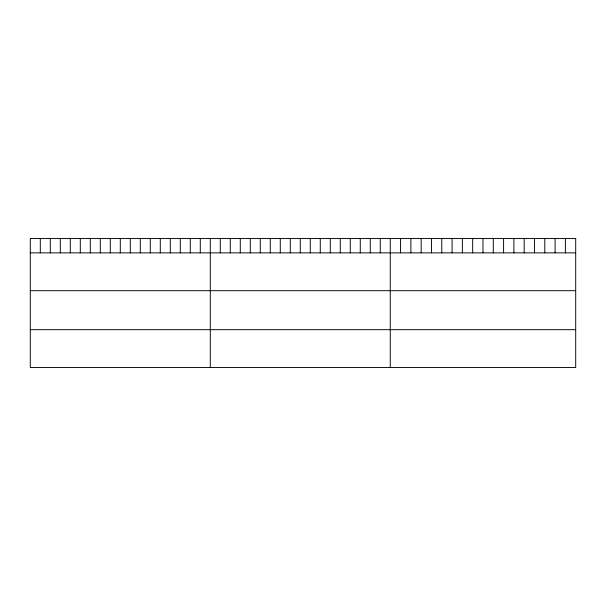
<?xml version="1.0" encoding="UTF-8"?>
<svg xmlns="http://www.w3.org/2000/svg" width="606" height="606" viewBox="0 0 606 606"><rect width="100%" height="100%" fill="white"/><g stroke="black" fill="none" stroke-linecap="round" stroke-linejoin="round"><path stroke-width="0.91" d="M30.3 252.861L575.7 252.861M30.3 290.691L575.7 290.691M30.3 329.672L575.7 329.672M565.398 238.491L565.398 252.861M555.096 238.491L555.096 252.861M544.794 238.491L544.794 252.861M534.492 238.491L534.492 252.861M524.19 238.491L524.19 252.861M513.888 238.491L513.888 252.861M503.586 238.491L503.586 252.861M493.284 238.491L493.284 252.861M482.982 238.491L482.982 252.861M472.68 238.491L472.68 252.861M462.378 238.491L462.378 252.861M452.076 238.491L452.076 252.861M441.774 238.491L441.774 252.861M431.472 238.491L431.472 252.861M421.17 238.491L421.17 252.861M410.868 238.491L410.868 252.861M400.566 238.491L400.566 252.861M390.264 238.491L390.264 367.509M380.265 238.491L380.265 252.861M370.266 238.491L370.266 252.861M360.267 238.491L360.267 252.861M350.268 238.491L350.268 252.861M340.269 238.491L340.269 252.861M330.27 238.491L330.27 252.861M320.271 238.491L320.271 252.861M310.272 238.491L310.272 252.861M300.273 238.491L300.273 252.861M290.274 238.491L290.274 252.861M280.275 238.491L280.275 252.861M270.276 238.491L270.276 252.861M260.277 238.491L260.277 252.861M250.278 238.491L250.278 252.861M240.279 238.491L240.279 252.861M230.28 238.491L230.28 252.861M220.281 238.491L220.281 252.861M210.282 238.491L210.282 367.509M200.283 238.491L200.283 252.861M190.284 238.491L190.284 252.861M180.285 238.491L180.285 252.861M170.286 238.491L170.286 252.861M160.287 238.491L160.287 252.861M150.288 238.491L150.288 252.861M140.289 238.491L140.289 252.861M130.29 238.491L130.29 252.861M120.291 238.491L120.291 252.861M110.292 238.491L110.292 252.861M100.293 238.491L100.293 252.861M90.294 238.491L90.294 252.861M80.295 238.491L80.295 252.861M70.296 238.491L70.296 252.861M60.297 238.491L60.297 252.861M50.298 238.491L50.298 252.861M40.299 238.491L40.299 252.861M575.7 238.491L30.3 238.491L30.3 367.509L575.7 367.509L575.7 238.491"/></g></svg>
